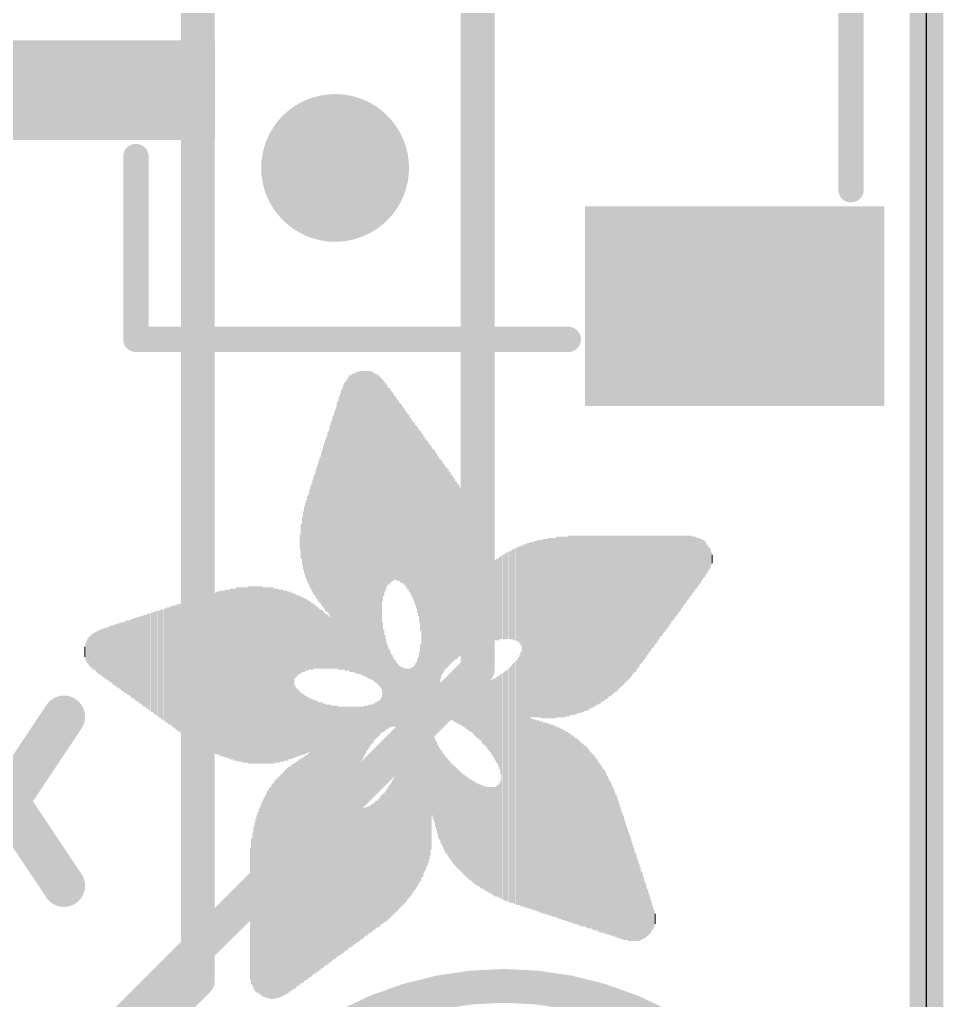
# Model space of a CAD drawing. Extents: x -0.1 to 34.1, y -8.2 to 23.
# Drawn here: x 19.95 to 25.5, y 4.45 to 10.35 of the extents above; entities that cross this region are included whole.
import ezdxf

# ---------------------------------------------------------------- set-up
doc = ezdxf.new("R2010")
doc.units = 0
for name, color, linetype in [('1', 12, 'CONTINUOUS'), ('16', 5, 'CONTINUOUS'), ('18', 110, 'CONTINUOUS'), ('20', 53, 'CONTINUOUS'), ('21', 40, 'CONTINUOUS'), ('47', 253, 'CONTINUOUS')]:
    doc.layers.add(name, color=color, linetype=linetype)

# ---------------------------------------------------------------- blocks, each defined once
blk = doc.blocks.new('RECT')
blk.add_solid([(-0.5, -0.5), (0.5, -0.5), (-0.5, 0.5), (0.5, 0.5)])
blk = doc.blocks.new('ROUNDV')
at = {"const_width": 0.5}
blk.add_lwpolyline([(0, -0.25, 1), (0, 0.25, 1), (0, -0.25)], format="xyb", dxfattribs=at)

msp = doc.modelspace()

# ---------------------------------------------------------------- linework, layer by layer
at = {"layer": '1', "const_width": 0.2032}
for points in [[(25.4, 0), (25.4, 22.86)], [(22.7013, 6.4453), (22.7013, 12.0333)], [(20.2438, 3.9878), (22.7013, 6.4453)]]:
    msp.add_lwpolyline(points, dxfattribs=at)
at = {"layer": '1', "const_width": 0.1016}
for points in [[(22.6505, 6.4453, 1), (22.7521, 6.4453)], [(22.7372, 6.4093, 1), (22.6653, 6.4812)]]:
    msp.add_lwpolyline(points, format="xyb", dxfattribs=at)
at = {"layer": '16', "const_width": 0.2032}
for points in [[(25.4, 0), (25.4, 22.86)], [(21.0185, 4.572), (21.0185, 11.9174)], [(20.2565, 3.81), (21.0185, 4.572)]]:
    msp.add_lwpolyline(points, dxfattribs=at)
at = {"layer": '16', "const_width": 0.1016}
for points in [[(21.0544, 4.5361, 1), (20.9826, 4.6079)], [(20.9677, 4.572, 1), (21.0693, 4.572)]]:
    msp.add_lwpolyline(points, format="xyb", dxfattribs=at)
at = {"layer": '20'}
msp.add_line((25.4, 2.54), (25.4, 20.32), dxfattribs=at)
at = {"layer": '21'}
for points, const_width in [([(24.946, 9.33), (24.946, 13.53)], 0.1524), ([(20.646, 8.43), (20.646, 9.53)], 0.1524), ([(23.246, 8.43), (20.646, 8.43)], 0.1524), ([(19.5356, 6.1594), (20.2135, 5.1425)], 0.254), ([(20.2135, 6.1594), (19.5356, 5.1425)], 0.254)]:
    msp.add_lwpolyline(points, dxfattribs=dict(at, const_width=const_width))
for points, const_width in [([(20.6841, 9.53, 1), (20.6079, 9.53)], 0.0762), ([(24.9079, 9.33, 1), (24.9841, 9.33)], 0.0762), ([(20.646, 8.4681, 1), (20.646, 8.3919)], 0.0762), ([(23.246, 8.3919, 1), (23.246, 8.4681)], 0.0762), ([(20.6079, 8.43, 1), (20.6841, 8.43)], 0.0762), ([(20.2664, 6.1241, 1), (20.1607, 6.1946)], 0.127), ([(20.1607, 5.1073, 1), (20.2664, 5.1777)], 0.127), ([(22.86, 0.54, 1), (22.86, 4.54, 1), (22.86, 0.54)], 0.2032)]:
    msp.add_lwpolyline(points, format="xyb", dxfattribs=dict(at, const_width=const_width))
at = {"layer": '47', "const_width": 0.13}
msp.add_lwpolyline([(25.4, 9.144), (25.4, -8.173)], dxfattribs=at)
at = {"layer": '47', "const_width": 0.065}
msp.add_lwpolyline([(25.4325, 9.144, 1), (25.3675, 9.144)], format="xyb", dxfattribs=at)

# ---------------------------------------------------------------- block references
at = {"layer": '1', "rotation": 180}
for p, xscale, yscale in [((20.346, 9.93), 1.55, 0.6), ((24.246, 8.63), 1.8, 1.2)]:
    msp.add_blockref('RECT', p, dxfattribs=dict(at, xscale=xscale, yscale=yscale))
at = {"layer": '18', "xscale": 0.889, "yscale": 0.889}
msp.add_blockref('ROUNDV', (21.844, 9.4615), dxfattribs=at)
msp.add_blockref('ROUNDV', (21.844, 9.4615), dxfattribs=at)
at = {"layer": '21', "rotation": 90}
for p, xscale, yscale in [((21.9266, 7.3216), 1.7717, 0.0063), ((21.9329, 7.3216), 1.7843, 0.0064), ((21.9393, 7.3216), 1.7843, 0.0063), ((21.9456, 7.3248), 1.7907, 0.0064), ((21.952, 7.3279), 1.797, 0.0063), ((21.9583, 7.3279), 1.797, 0.0064), ((21.9647, 7.3247), 1.8034, 0.0063), ((21.971, 7.3279), 1.8098, 0.0064), ((21.9774, 7.3248), 1.8161, 0.0063), ((21.9837, 7.3248), 1.8161, 0.0064), ((21.9901, 7.3279), 1.8224, 0.0063), ((21.9964, 7.3279), 1.8224, 0.0064), ((22.0028, 7.3247), 1.8288, 0.0063), ((22.0091, 7.3247), 1.8288, 0.0064), ((22.0155, 7.3216), 1.8351, 0.0063), ((22.0218, 7.3216), 1.8351, 0.0064), ((22.0282, 7.3184), 1.8415, 0.0063), ((22.0345, 7.3184), 1.8415, 0.0064), ((22.0409, 7.3152), 1.8478, 0.0063), ((22.0472, 7.3152), 1.8478, 0.0064), ((22.0536, 7.312), 1.8542, 0.0063), ((22.0599, 7.312), 1.8542, 0.0064), ((22.0663, 7.3057), 1.8542, 0.0063), ((22.0726, 7.3057), 1.8542, 0.0064), ((22.079, 7.2993), 1.8542, 0.0063), ((22.0853, 7.2961), 1.8605, 0.0064), ((22.0917, 7.2898), 1.8606, 0.0063), ((22.098, 7.2898), 1.8606, 0.0064), ((22.1044, 7.2803), 1.8669, 0.0063), ((22.1107, 7.2771), 1.8606, 0.0064), ((21.8948, 7.2994), 1.7145, 0.0064), ((21.9012, 7.3057), 1.7272, 0.0063), ((21.9075, 7.3056), 1.7399, 0.0064), ((21.9139, 7.312), 1.7526, 0.0063), ((21.9202, 7.3152), 1.759, 0.0064), ((22.1171, 7.2675), 1.8669, 0.0063), ((22.1234, 7.2613), 1.8669, 0.0064), ((22.1298, 7.5216), 1.3335, 0.0063), ((22.1361, 7.5343), 1.2954, 0.0064), ((22.1425, 7.5407), 1.2573, 0.0063), ((22.1488, 7.5438), 1.2382, 0.0064), ((22.1552, 7.5502), 1.2129, 0.0063), ((22.1615, 7.547), 1.1938, 0.0064), ((21.8694, 7.2644), 1.6446, 0.0064), ((21.8758, 7.274), 1.6637, 0.0063), ((21.8821, 7.2835), 1.6827, 0.0064), ((21.8885, 7.2898), 1.6954, 0.0063), ((22.1679, 7.547), 1.1811, 0.0063), ((22.1742, 7.547), 1.1684, 0.0064), ((22.1806, 7.5438), 1.1494, 0.0063), ((22.1869, 7.5438), 1.1366, 0.0064), ((22.1933, 7.5407), 1.1303, 0.0063), ((22.1996, 7.5375), 1.1113, 0.0064), ((22.206, 7.5343), 1.1049, 0.0063), ((21.8567, 7.2485), 1.6002, 0.0064), ((21.8631, 7.2517), 1.6192, 0.0063), ((22.2123, 7.5279), 1.0922, 0.0064), ((22.2187, 7.5216), 1.0922, 0.0063), ((22.225, 7.5184), 1.0858, 0.0064), ((22.2314, 7.5121), 1.0731, 0.0063), ((22.2377, 7.5057), 1.0732, 0.0064), ((22.2441, 7.4994), 1.0731, 0.0063), ((21.8313, 7.2073), 1.5177, 0.0064), ((21.8377, 7.2168), 1.5367, 0.0063), ((21.844, 7.2263), 1.5558, 0.0064), ((21.8504, 7.2358), 1.5748, 0.0063), ((22.2504, 7.493), 1.0604, 0.0064), ((22.2568, 7.4867), 1.0605, 0.0063), ((22.2631, 7.4771), 1.0541, 0.0064), ((22.2695, 7.4708), 1.0541, 0.0063), ((22.2758, 7.4613), 1.0605, 0.0064), ((22.2822, 7.4518), 1.0541, 0.0063), ((22.2885, 7.4422), 1.0604, 0.0064), ((21.8123, 7.3374), 1.143, 0.0063), ((21.8186, 7.1882), 1.4796, 0.0064), ((21.825, 7.1946), 1.4923, 0.0063), ((22.2949, 7.4327), 1.0541, 0.0063), ((22.3012, 7.4232), 1.0605, 0.0064), ((22.3076, 7.4104), 1.0605, 0.0063), ((22.3139, 7.4009), 1.0668, 0.0064), ((22.3203, 7.3883), 1.0795, 0.0063), ((22.3266, 7.3723), 1.0859, 0.0064), ((22.333, 7.3597), 1.0985, 0.0063), ((21.7995, 7.3279), 1.0858, 0.0063), ((21.8059, 7.3311), 1.1049, 0.0064), ((22.3393, 7.3438), 1.1176, 0.0064), ((22.3457, 7.3279), 1.124, 0.0063), ((22.352, 7.3056), 1.1557, 0.0064), ((22.3584, 7.2771), 1.2002, 0.0063), ((22.3647, 6.5278), 2.6734, 0.0064), ((22.3711, 6.5278), 2.6606, 0.0063), ((21.7805, 7.3089), 0.9969, 0.0064), ((21.7869, 7.3121), 1.0287, 0.0063), ((21.7932, 7.3184), 1.0541, 0.0064), ((22.3774, 6.531), 2.6289, 0.0064), ((22.3838, 6.5342), 2.6099, 0.0063), ((22.3901, 6.5342), 2.5845, 0.0064), ((22.3965, 6.5405), 2.559, 0.0063), ((22.4028, 6.5469), 2.5337, 0.0064), ((22.4092, 6.5501), 2.5019, 0.0063), ((22.4155, 6.5596), 2.4701, 0.0064), ((21.7614, 7.2898), 0.9208, 0.0063), ((21.7678, 7.293), 0.9398, 0.0064), ((21.7742, 7.3025), 0.9716, 0.0063), ((22.4219, 6.5755), 2.4257, 0.0063), ((22.4282, 6.6707), 2.2098, 0.0064), ((22.4346, 6.9405), 1.6573, 0.0063), ((22.4409, 6.9438), 1.6383, 0.0064), ((22.4473, 6.9405), 1.6193, 0.0063), ((22.4536, 6.9405), 1.6065, 0.0064), ((22.46, 6.9342), 1.5938, 0.0063), ((21.7424, 7.2708), 0.8319, 0.0064), ((21.7488, 7.2771), 0.8572, 0.0063), ((21.7551, 7.2835), 0.8827, 0.0064), ((22.4663, 6.9342), 1.5812, 0.0064), ((22.4727, 6.9279), 1.5685, 0.0063), ((22.479, 7.0485), 1.3144, 0.0064), ((22.4854, 7.0549), 1.2891, 0.0063), ((22.4917, 7.0549), 1.2637, 0.0064), ((22.4981, 7.0549), 1.2509, 0.0063), ((22.5044, 7.0581), 1.2319, 0.0064), ((21.7233, 7.2549), 0.7366, 0.0063), ((21.7297, 7.2613), 0.7747, 0.0064), ((21.7361, 7.2675), 0.8001, 0.0063), ((22.5108, 7.0549), 1.2129, 0.0063), ((22.5171, 7.0549), 1.2001, 0.0064), ((22.5235, 7.0549), 1.1875, 0.0063), ((22.5298, 7.0517), 1.1684, 0.0064), ((22.5362, 7.0517), 1.1557, 0.0063), ((22.5425, 7.0485), 1.1366, 0.0064), ((21.7043, 7.2422), 0.6477, 0.0064), ((21.7107, 7.2454), 0.6795, 0.0063), ((21.717, 7.2517), 0.7176, 0.0064), ((22.5489, 7.0485), 1.124, 0.0063), ((22.5552, 7.0454), 1.1049, 0.0064), ((22.5616, 7.0453), 1.0922, 0.0063), ((22.5679, 7.0422), 1.0731, 0.0064), ((22.5743, 7.039), 1.0668, 0.0063), ((22.5806, 7.0358), 1.0478, 0.0064), ((22.587, 7.0358), 1.035, 0.0063), ((21.6852, 7.2294), 0.5461, 0.0063), ((21.6916, 7.2327), 0.5905, 0.0064), ((21.698, 7.239), 0.616, 0.0063), ((22.5933, 7.0326), 1.016, 0.0064), ((22.5997, 7.0263), 1.0033, 0.0063), ((22.606, 7.0231), 0.9842, 0.0064), ((22.6124, 7.0199), 0.9652, 0.0063), ((22.6187, 7.0168), 0.9589, 0.0064), ((21.6662, 7.2232), 0.4445, 0.0064), ((21.6726, 7.2263), 0.4762, 0.0063), ((21.6789, 7.2294), 0.5207, 0.0064), ((22.6251, 7.0104), 0.9334, 0.0063), ((22.6314, 7.0041), 0.9207, 0.0064), ((22.6378, 7.1819), 0.5397, 0.0063), ((22.6441, 7.1819), 0.5143, 0.0064), ((21.6535, 7.22), 0.3493, 0.0064), ((21.6599, 7.2231), 0.4064, 0.0063), ((22.6505, 7.1787), 0.4826, 0.0063), ((22.6568, 7.1819), 0.4509, 0.0064), ((22.6632, 7.1819), 0.4127, 0.0063), ((21.6408, 7.2136), 0.2096, 0.0064), ((21.6471, 7.2168), 0.2921, 0.0063), ((22.6695, 7.1819), 0.3747, 0.0064), ((22.6759, 7.1819), 0.3365, 0.0063), ((22.6822, 7.1787), 0.2921, 0.0064), ((22.6885, 7.1755), 0.235, 0.0063), ((21.6345, 7.2105), 0.0889, 0.0063), ((22.6949, 7.1755), 0.1588, 0.0064), ((22.9997, 6.1056), 2.1971, 0.0064), ((23.0061, 6.1056), 2.1971, 0.0063), ((23.0124, 6.1056), 2.1971, 0.0064), ((23.0188, 6.6833), 1.0541, 0.0063), ((23.0251, 6.6833), 1.0541, 0.0064), ((23.0314, 6.6833), 1.0541, 0.0063), ((23.0378, 6.6833), 1.0541, 0.0064), ((23.0442, 6.6866), 1.0605, 0.0063), ((23.0505, 6.6866), 1.0605, 0.0064), ((23.0569, 6.6866), 1.0605, 0.0063), ((23.0632, 6.6897), 1.0668, 0.0064), ((23.0695, 6.6897), 1.0668, 0.0063), ((23.0759, 6.6897), 1.0668, 0.0064), ((23.0823, 6.6866), 1.0731, 0.0063), ((23.0886, 6.6866), 1.0731, 0.0064), ((23.095, 6.6898), 1.0795, 0.0063), ((23.1013, 6.6898), 1.0795, 0.0064), ((23.1076, 6.6898), 1.0795, 0.0063), ((23.114, 6.6898), 1.0795, 0.0064), ((23.1204, 6.6898), 1.0795, 0.0063), ((23.1267, 6.6929), 1.0858, 0.0064), ((23.1331, 6.6929), 1.0858, 0.0063), ((23.1394, 6.6929), 1.0858, 0.0064), ((23.1457, 6.6929), 1.0858, 0.0063), ((23.1521, 6.6929), 1.0858, 0.0064), ((23.1585, 6.6929), 1.0858, 0.0063), ((23.1648, 6.6929), 1.0858, 0.0064), ((23.1712, 6.6929), 1.0858, 0.0063), ((23.1775, 6.6993), 1.0859, 0.0064), ((23.1838, 6.6993), 1.0859, 0.0063), ((23.1902, 6.6993), 1.0859, 0.0064), ((23.1966, 6.6993), 1.0859, 0.0063), ((23.2029, 6.6993), 1.0859, 0.0064), ((23.2093, 6.6993), 1.0859, 0.0063), ((23.2156, 6.6993), 1.0859, 0.0064), ((23.2219, 6.6993), 1.0859, 0.0063), ((23.2283, 6.6993), 1.0859, 0.0064), ((23.2347, 6.7025), 1.0795, 0.0063), ((23.241, 6.7025), 1.0795, 0.0064), ((23.2474, 6.7056), 1.0858, 0.0063), ((23.2537, 6.7056), 1.0858, 0.0064), ((23.26, 6.7088), 1.0795, 0.0063), ((23.2664, 6.7088), 1.0795, 0.0064), ((23.2728, 6.7088), 1.0795, 0.0063), ((23.2791, 6.7088), 1.0795, 0.0064), ((23.2855, 6.7088), 1.0795, 0.0063), ((23.2918, 6.712), 1.0731, 0.0064), ((23.2981, 6.712), 1.0731, 0.0063), ((23.3045, 6.7151), 1.0668, 0.0064), ((23.3109, 6.7151), 1.0668, 0.0063), ((23.3172, 6.7151), 1.0668, 0.0064), ((23.3236, 6.7151), 1.0668, 0.0063), ((23.3299, 6.7183), 1.0604, 0.0064), ((23.3362, 6.7183), 1.0604, 0.0063), ((23.3426, 6.7214), 1.0541, 0.0064), ((23.349, 6.7214), 1.0541, 0.0063), ((23.3553, 6.7214), 1.0541, 0.0064), ((23.3617, 6.7247), 1.0477, 0.0063), ((23.368, 6.7247), 1.0477, 0.0064), ((23.3743, 6.7278), 1.0414, 0.0063), ((23.3807, 6.7278), 1.0414, 0.0064), ((23.3871, 6.731), 1.035, 0.0063), ((23.3934, 6.731), 1.035, 0.0064), ((23.3998, 6.7342), 1.0287, 0.0063), ((23.4061, 6.7342), 1.0287, 0.0064), ((23.4124, 6.7374), 1.0223, 0.0063), ((23.4188, 6.7405), 1.016, 0.0064), ((23.4252, 6.7405), 1.016, 0.0063), ((23.4315, 6.7437), 1.0096, 0.0064), ((23.4379, 6.7437), 1.0096, 0.0063), ((23.4442, 6.7469), 1.0033, 0.0064), ((23.4505, 6.75), 0.9969, 0.0063), ((23.4569, 6.75), 0.9969, 0.0064), ((23.4633, 6.7532), 0.9906, 0.0063), ((23.4696, 6.7564), 0.9842, 0.0064), ((23.476, 6.7564), 0.9842, 0.0063), ((23.4823, 6.7595), 0.9779, 0.0064), ((23.4886, 6.7628), 0.9715, 0.0063), ((23.495, 6.7659), 0.9652, 0.0064), ((23.5014, 6.7659), 0.9652, 0.0063), ((23.5077, 6.7691), 0.9588, 0.0064), ((23.5141, 6.7723), 0.9525, 0.0063), ((23.5204, 6.7755), 0.9461, 0.0064), ((23.5267, 6.7786), 0.9398, 0.0063), ((23.5331, 6.7786), 0.9398, 0.0064), ((23.5395, 6.7818), 0.9334, 0.0063), ((23.5458, 6.785), 0.9271, 0.0064), ((23.5522, 6.7881), 0.9207, 0.0063), ((23.5585, 6.7913), 0.9144, 0.0064), ((23.5648, 6.7945), 0.908, 0.0063), ((23.5712, 6.7976), 0.9017, 0.0064), ((23.5776, 6.8009), 0.8953, 0.0063), ((23.5839, 6.804), 0.889, 0.0064), ((23.5903, 6.8072), 0.8826, 0.0063), ((23.5966, 6.8104), 0.8763, 0.0064), ((23.6029, 6.8136), 0.8699, 0.0063), ((23.6093, 6.8167), 0.8636, 0.0064), ((23.6157, 6.8199), 0.8572, 0.0063), ((23.622, 6.8231), 0.8509, 0.0064), ((23.6284, 6.8262), 0.8445, 0.0063), ((23.6347, 6.8326), 0.8318, 0.0064), ((23.641, 6.8357), 0.8255, 0.0063), ((23.6474, 6.839), 0.8191, 0.0064), ((23.6538, 6.8421), 0.8128, 0.0063), ((23.6601, 6.8485), 0.8001, 0.0064), ((23.6665, 6.8517), 0.7937, 0.0063), ((23.6728, 6.8548), 0.7874, 0.0064), ((23.6791, 6.8612), 0.7747, 0.0063), ((23.6855, 6.8643), 0.7683, 0.0064), ((23.6919, 6.8675), 0.762, 0.0063), ((23.6982, 6.8739), 0.7493, 0.0064), ((23.7046, 6.8771), 0.7429, 0.0063), ((23.7109, 6.8802), 0.7366, 0.0064), ((23.7172, 6.8866), 0.7239, 0.0063), ((23.7236, 6.8898), 0.7175, 0.0064), ((23.73, 6.8961), 0.7048, 0.0063), ((23.7363, 6.8993), 0.6985, 0.0064), ((23.7427, 6.9024), 0.6921, 0.0063), ((23.749, 6.9088), 0.6794, 0.0064), ((23.7553, 6.912), 0.6731, 0.0063), ((23.7617, 6.9152), 0.6667, 0.0064), ((23.7681, 6.9215), 0.654, 0.0063), ((23.7744, 6.9247), 0.6477, 0.0064), ((23.7808, 6.9279), 0.6413, 0.0063), ((23.7871, 6.9342), 0.6286, 0.0064), ((23.7934, 6.9374), 0.6223, 0.0063), ((23.7998, 6.9437), 0.6096, 0.0064), ((23.8062, 6.9469), 0.6032, 0.0063), ((23.8125, 6.9501), 0.5969, 0.0064), ((23.8189, 6.9564), 0.5842, 0.0063), ((23.8252, 6.9596), 0.5778, 0.0064), ((23.8316, 6.9628), 0.5715, 0.0063), ((23.8379, 6.9691), 0.5588, 0.0064), ((23.8443, 6.9723), 0.5524, 0.0063), ((23.8506, 6.9755), 0.5461, 0.0064), ((23.857, 6.9818), 0.5334, 0.0063), ((23.8633, 6.985), 0.527, 0.0064), ((23.8697, 6.9914), 0.5143, 0.0063), ((23.876, 6.9945), 0.508, 0.0064), ((23.8824, 6.9977), 0.5016, 0.0063), ((23.8887, 7.0041), 0.4889, 0.0064), ((23.8951, 7.0072), 0.4826, 0.0063), ((23.9014, 7.0104), 0.4762, 0.0064), ((23.9078, 7.0168), 0.4635, 0.0063), ((23.9141, 7.0199), 0.4572, 0.0064), ((23.9205, 7.0231), 0.4508, 0.0063), ((23.9268, 7.0295), 0.4381, 0.0064), ((23.9332, 7.0326), 0.4318, 0.0063), ((23.9395, 7.039), 0.4191, 0.0064), ((23.9459, 7.0422), 0.4127, 0.0063), ((23.9522, 7.0453), 0.4064, 0.0064), ((23.9586, 7.0517), 0.3937, 0.0063), ((23.9649, 7.0549), 0.3873, 0.0064), ((23.9713, 7.058), 0.381, 0.0063), ((23.9776, 7.0644), 0.3683, 0.0064), ((23.984, 7.0676), 0.3619, 0.0063), ((23.9903, 7.0739), 0.3492, 0.0064), ((23.9967, 7.0739), 0.3366, 0.0063), ((24.003, 7.0771), 0.3302, 0.0064), ((24.0094, 7.0835), 0.3175, 0.0063), ((24.0157, 7.0866), 0.3112, 0.0064), ((24.0221, 7.0866), 0.2984, 0.0063), ((24.0284, 7.093), 0.2857, 0.0064), ((24.0348, 7.0961), 0.2794, 0.0063), ((24.0411, 7.0962), 0.2667, 0.0064), ((24.0475, 7.1025), 0.254, 0.0063), ((24.0538, 7.1025), 0.2413, 0.0064), ((24.0602, 7.1088), 0.2286, 0.0063), ((24.0665, 7.1089), 0.2159, 0.0064), ((24.0729, 7.112), 0.1968, 0.0063), ((22.8664, 6.8834), 0.5144, 0.0063), ((22.8727, 6.8866), 0.5207, 0.0064), ((22.879, 6.8866), 0.5207, 0.0063), ((22.8854, 6.8898), 0.5271, 0.0064), ((22.8918, 6.8898), 0.5271, 0.0063), ((22.8981, 6.8929), 0.5334, 0.0064), ((22.9045, 6.8929), 0.5334, 0.0063), ((22.9108, 6.8961), 0.5398, 0.0064), ((22.9171, 6.8929), 0.5461, 0.0063), ((22.9235, 6.8961), 0.5524, 0.0064), ((22.9299, 6.8961), 0.5524, 0.0063), ((22.9362, 6.8961), 0.5652, 0.0064), ((22.9426, 6.8961), 0.5652, 0.0063), ((22.9489, 6.8961), 0.5778, 0.0064), ((22.9552, 6.8929), 0.5842, 0.0063), ((22.9616, 6.8866), 0.5969, 0.0064), ((22.968, 6.1056), 2.1717, 0.0063), ((22.9743, 6.1056), 2.1717, 0.0064), ((22.9807, 6.1055), 2.1844, 0.0063), ((22.987, 6.1055), 2.1844, 0.0064), ((22.9933, 6.1055), 2.1844, 0.0063), ((24.0792, 7.1088), 0.1778, 0.0064), ((24.0856, 7.112), 0.1588, 0.0063), ((24.0919, 7.1089), 0.1397, 0.0064), ((24.0983, 7.112), 0.1206, 0.0063), ((24.1046, 7.112), 0.0826, 0.0064), ((22.7838, 6.8485), 0.4699, 0.0064), ((22.7902, 6.8485), 0.4699, 0.0063), ((22.7965, 6.8517), 0.4763, 0.0064), ((22.8028, 6.858), 0.4762, 0.0063), ((22.8092, 6.8612), 0.4826, 0.0064), ((22.8156, 6.8643), 0.4889, 0.0063), ((22.8219, 6.8643), 0.4889, 0.0064), ((22.8283, 6.8676), 0.4953, 0.0063), ((22.8346, 6.8739), 0.4953, 0.0064), ((22.8409, 6.8771), 0.5017, 0.0063), ((22.8473, 6.8771), 0.5017, 0.0064), ((22.8537, 6.8802), 0.508, 0.0063), ((22.86, 6.8802), 0.508, 0.0064), ((24.111, 7.1088), 0.0508, 0.0063), ((22.733, 6.8104), 0.4318, 0.0064), ((22.7394, 6.8199), 0.4382, 0.0063), ((22.7457, 6.8231), 0.4445, 0.0064), ((22.7521, 6.8262), 0.4509, 0.0063), ((22.7584, 6.8326), 0.4508, 0.0064), ((22.7647, 6.8358), 0.4572, 0.0063), ((22.7711, 6.839), 0.4635, 0.0064), ((22.7775, 6.8453), 0.4636, 0.0063), ((22.6885, 6.7723), 0.3937, 0.0063), ((22.6949, 6.7787), 0.3937, 0.0064), ((22.7013, 6.785), 0.4064, 0.0063), ((22.7076, 6.7913), 0.4064, 0.0064), ((22.714, 6.7976), 0.4191, 0.0063), ((22.7203, 6.8041), 0.4191, 0.0064), ((22.7266, 6.8072), 0.4254, 0.0063), ((21.1074, 6.4262), 0.9588, 0.0064), ((21.1137, 6.423), 0.9652, 0.0063), ((21.1201, 6.423), 0.9652, 0.0064), ((21.1265, 6.4199), 0.9715, 0.0063), ((21.1328, 6.423), 0.9779, 0.0064), ((21.1392, 6.423), 0.9779, 0.0063), ((21.1455, 6.4199), 0.9843, 0.0064), ((21.1518, 6.423), 0.9906, 0.0063), ((21.1582, 6.4199), 0.9969, 0.0064), ((21.1646, 6.4199), 0.9969, 0.0063), ((21.1709, 6.4199), 0.9969, 0.0064), ((21.1773, 6.4167), 1.0033, 0.0063), ((21.1836, 6.4199), 1.0097, 0.0064), ((21.1899, 6.4199), 1.0097, 0.0063), ((21.1963, 6.4167), 1.016, 0.0064), ((21.2027, 6.4167), 1.016, 0.0063), ((21.209, 6.4167), 1.016, 0.0064), ((21.2154, 6.4167), 1.0287, 0.0063), ((21.2217, 6.4167), 1.0287, 0.0064), ((21.228, 6.4167), 1.0287, 0.0063), ((21.2344, 6.4135), 1.035, 0.0064), ((21.2408, 6.4135), 1.035, 0.0063), ((21.2471, 6.4135), 1.035, 0.0064), ((21.2535, 6.4167), 1.0414, 0.0063), ((21.2598, 6.4135), 1.0478, 0.0064), ((21.2661, 6.4135), 1.0478, 0.0063), ((21.2725, 6.4135), 1.0478, 0.0064), ((21.2789, 6.4135), 1.0478, 0.0063), ((21.2852, 6.4135), 1.0478, 0.0064), ((21.2916, 6.4104), 1.0541, 0.0063), ((21.2979, 6.4104), 1.0541, 0.0064), ((21.3042, 6.4104), 1.0541, 0.0063), ((21.3106, 6.4104), 1.0541, 0.0064), ((21.317, 6.4104), 1.0541, 0.0063), ((21.3233, 6.4103), 1.0668, 0.0064), ((21.3297, 6.4103), 1.0668, 0.0063), ((21.336, 6.4103), 1.0668, 0.0064), ((21.3423, 6.4103), 1.0668, 0.0063), ((21.3487, 6.4103), 1.0668, 0.0064), ((21.3551, 6.4103), 1.0668, 0.0063), ((21.3614, 6.4103), 1.0668, 0.0064), ((21.3678, 6.4103), 1.0668, 0.0063), ((21.3741, 6.4103), 1.0668, 0.0064), ((21.3804, 6.4103), 1.0668, 0.0063), ((21.3868, 6.4103), 1.0668, 0.0064), ((21.3932, 6.4103), 1.0668, 0.0063), ((21.3995, 6.4103), 1.0668, 0.0064), ((21.4059, 6.4103), 1.0668, 0.0063), ((21.4122, 6.4072), 1.0605, 0.0064), ((21.4185, 6.4072), 1.0605, 0.0063), ((21.4249, 6.4072), 1.0605, 0.0064), ((21.4313, 6.4072), 1.0605, 0.0063), ((21.4376, 6.4072), 1.0605, 0.0064), ((21.444, 6.4072), 1.0605, 0.0063), ((21.4503, 6.4072), 1.0605, 0.0064), ((21.4566, 6.4072), 1.0605, 0.0063), ((21.463, 6.4072), 1.0605, 0.0064), ((21.4694, 6.4072), 1.0605, 0.0063), ((21.4757, 6.404), 1.0541, 0.0064), ((21.4821, 6.4072), 1.0477, 0.0063), ((21.4884, 6.4072), 1.0477, 0.0064), ((21.4947, 6.4072), 1.0477, 0.0063), ((21.5011, 6.4072), 1.0477, 0.0064), ((21.5075, 6.404), 1.0414, 0.0063), ((21.5138, 6.4072), 1.0351, 0.0064), ((21.5202, 6.4072), 1.0351, 0.0063), ((21.5265, 6.4072), 1.0351, 0.0064), ((21.5328, 6.404), 1.0287, 0.0063), ((21.5392, 6.4072), 1.0223, 0.0064), ((21.5456, 6.4072), 1.0223, 0.0063), ((21.5519, 6.4072), 1.0223, 0.0064), ((21.5583, 6.404), 1.016, 0.0063), ((21.5646, 6.4072), 1.0097, 0.0064), ((21.5709, 6.4072), 1.0097, 0.0063), ((21.5773, 6.404), 1.0033, 0.0064), ((21.5837, 6.4072), 0.9969, 0.0063), ((21.59, 6.4072), 0.9969, 0.0064), ((22.6505, 6.7342), 0.3556, 0.0063), ((22.6568, 6.7437), 0.362, 0.0064), ((22.6632, 6.7469), 0.3683, 0.0063), ((22.6695, 6.7564), 0.3746, 0.0064), ((22.6759, 6.7596), 0.381, 0.0063), ((22.6822, 6.7691), 0.3874, 0.0064), ((20.9296, 6.4516), 0.7938, 0.0064), ((20.936, 6.4485), 0.8001, 0.0063), ((20.9423, 6.4453), 0.8065, 0.0064), ((20.9487, 6.4453), 0.8065, 0.0063), ((20.955, 6.4453), 0.8191, 0.0064), ((20.9613, 6.4421), 0.8255, 0.0063), ((20.9677, 6.4389), 0.8318, 0.0064), ((20.9741, 6.4421), 0.8382, 0.0063), ((20.9804, 6.4389), 0.8446, 0.0064), ((20.9868, 6.4358), 0.8509, 0.0063), ((20.9931, 6.4389), 0.8572, 0.0064), ((20.9994, 6.4357), 0.8636, 0.0063), ((21.0058, 6.4357), 0.8636, 0.0064), ((21.0122, 6.4358), 0.8763, 0.0063), ((21.0185, 6.4325), 0.8827, 0.0064), ((21.0249, 6.4325), 0.8827, 0.0063), ((21.0312, 6.4325), 0.8953, 0.0064), ((21.0375, 6.4294), 0.9017, 0.0063), ((21.0439, 6.4294), 0.9017, 0.0064), ((21.0503, 6.4294), 0.9144, 0.0063), ((21.0566, 6.4294), 0.9144, 0.0064), ((21.063, 6.4262), 0.9208, 0.0063), ((21.0693, 6.4294), 0.9271, 0.0064), ((21.0756, 6.4262), 0.9334, 0.0063), ((21.082, 6.4262), 0.9334, 0.0064), ((21.0884, 6.423), 0.9398, 0.0063), ((21.0947, 6.4262), 0.9462, 0.0064), ((21.1011, 6.423), 0.9525, 0.0063), ((21.5964, 6.404), 0.9906, 0.0063), ((21.6027, 6.6453), 0.508, 0.0064), ((21.609, 6.6452), 0.4953, 0.0063), ((21.6154, 6.6485), 0.4889, 0.0064), ((21.6218, 6.6516), 0.4826, 0.0063), ((21.6281, 6.6517), 0.4699, 0.0064), ((21.6345, 6.6517), 0.4699, 0.0063), ((21.6408, 6.6516), 0.4572, 0.0064), ((21.6471, 6.6548), 0.4508, 0.0063), ((21.6535, 6.6517), 0.4445, 0.0064), ((21.6599, 6.6517), 0.4445, 0.0063), ((21.6662, 6.6516), 0.4318, 0.0064), ((21.6726, 6.6516), 0.4318, 0.0063), ((21.6789, 6.6485), 0.4255, 0.0064), ((21.6852, 6.6485), 0.4127, 0.0063), ((21.6916, 6.6485), 0.4127, 0.0064), ((21.698, 6.6453), 0.4064, 0.0063), ((22.6378, 6.7214), 0.3429, 0.0063), ((22.6441, 6.7279), 0.3429, 0.0064), ((20.7518, 6.4865), 0.6096, 0.0064), ((20.7582, 6.4834), 0.6159, 0.0063), ((20.7645, 6.4802), 0.6223, 0.0064), ((20.7708, 6.4834), 0.6287, 0.0063), ((20.7772, 6.4802), 0.635, 0.0064), ((20.7836, 6.477), 0.6414, 0.0063), ((20.7899, 6.477), 0.6414, 0.0064), ((20.7963, 6.477), 0.654, 0.0063), ((20.8026, 6.4738), 0.6604, 0.0064), ((20.8089, 6.4707), 0.6667, 0.0063), ((20.8153, 6.4739), 0.6731, 0.0064), ((20.8217, 6.4707), 0.6795, 0.0063), ((20.828, 6.4675), 0.6858, 0.0064), ((20.8344, 6.4707), 0.6921, 0.0063), ((20.8407, 6.4675), 0.6985, 0.0064), ((20.847, 6.4643), 0.7048, 0.0063), ((20.8534, 6.4675), 0.7112, 0.0064), ((20.8598, 6.4643), 0.7176, 0.0063), ((20.8661, 6.4611), 0.7239, 0.0064), ((20.8725, 6.4611), 0.7366, 0.0063), ((20.8788, 6.4611), 0.7366, 0.0064), ((20.8851, 6.458), 0.7429, 0.0063), ((20.8915, 6.458), 0.7557, 0.0064), ((20.8979, 6.4548), 0.762, 0.0063), ((20.9042, 6.4548), 0.762, 0.0064), ((20.9106, 6.4516), 0.7684, 0.0063), ((20.9169, 6.4516), 0.781, 0.0064), ((20.9232, 6.4516), 0.781, 0.0063), ((21.7043, 6.6421), 0.4, 0.0064), ((21.7107, 6.6421), 0.4, 0.0063), ((21.717, 6.6421), 0.3874, 0.0064), ((21.7233, 6.6389), 0.381, 0.0063), ((21.7297, 6.6358), 0.3747, 0.0064), ((21.7361, 6.6358), 0.3747, 0.0063), ((21.7424, 6.6326), 0.3683, 0.0064), ((21.7488, 6.6294), 0.362, 0.0063), ((21.7551, 6.6262), 0.3556, 0.0064), ((21.7614, 6.6262), 0.3556, 0.0063), ((21.7678, 6.6231), 0.3493, 0.0064), ((21.7742, 6.6199), 0.3429, 0.0063), ((20.555, 6.5246), 0.4064, 0.0063), ((20.5613, 6.5215), 0.4127, 0.0064), ((20.5677, 6.5215), 0.4127, 0.0063), ((20.574, 6.5183), 0.4191, 0.0064), ((20.5803, 6.5183), 0.4318, 0.0063), ((20.5867, 6.5183), 0.4318, 0.0064), ((20.5931, 6.5183), 0.4445, 0.0063), ((20.5994, 6.5151), 0.4508, 0.0064), ((20.6058, 6.5151), 0.4508, 0.0063), ((20.6121, 6.5119), 0.4572, 0.0064), ((20.6184, 6.512), 0.4699, 0.0063), ((20.6248, 6.5088), 0.4763, 0.0064), ((20.6312, 6.5088), 0.4763, 0.0063), ((20.6375, 6.5088), 0.4889, 0.0064), ((20.6439, 6.5056), 0.4953, 0.0063), ((20.6502, 6.5024), 0.5016, 0.0064), ((20.6565, 6.5056), 0.508, 0.0063), ((20.6629, 6.5024), 0.5144, 0.0064), ((20.6693, 6.4992), 0.5207, 0.0063), ((20.6756, 6.5024), 0.527, 0.0064), ((20.682, 6.4992), 0.5334, 0.0063), ((20.6883, 6.4961), 0.5397, 0.0064), ((20.6946, 6.4961), 0.5525, 0.0063), ((20.701, 6.4961), 0.5525, 0.0064), ((20.7074, 6.4929), 0.5588, 0.0063), ((20.7137, 6.4929), 0.5715, 0.0064), ((20.7201, 6.4929), 0.5715, 0.0063), ((20.7264, 6.4897), 0.5778, 0.0064), ((20.7327, 6.4897), 0.5906, 0.0063), ((20.7391, 6.4866), 0.5969, 0.0064), ((20.7455, 6.4866), 0.5969, 0.0063), ((21.7805, 6.6167), 0.3366, 0.0064), ((21.7869, 6.6135), 0.3302, 0.0063), ((21.7932, 6.6135), 0.3302, 0.0064), ((21.7995, 6.6104), 0.3239, 0.0063), ((21.8059, 6.6072), 0.3175, 0.0064), ((21.8123, 6.604), 0.3112, 0.0063), ((22.1298, 6.5151), 0.4254, 0.0063), ((20.4026, 6.5532), 0.235, 0.0063), ((20.4089, 6.5501), 0.2413, 0.0064), ((20.4153, 6.55), 0.254, 0.0063), ((20.4216, 6.5469), 0.2603, 0.0064), ((20.428, 6.5501), 0.2667, 0.0063), ((20.4343, 6.5469), 0.2731, 0.0064), ((20.4407, 6.5469), 0.2857, 0.0063), ((20.447, 6.5437), 0.2921, 0.0064), ((20.4534, 6.5437), 0.2921, 0.0063), ((20.4597, 6.5437), 0.3048, 0.0064), ((20.4661, 6.5405), 0.3112, 0.0063), ((20.4724, 6.5405), 0.3112, 0.0064), ((20.4788, 6.5405), 0.3238, 0.0063), ((20.4851, 6.5373), 0.3302, 0.0064), ((20.4915, 6.5342), 0.3365, 0.0063), ((20.4978, 6.5373), 0.3429, 0.0064), ((20.5041, 6.5342), 0.3493, 0.0063), ((20.5105, 6.531), 0.3556, 0.0064), ((20.5169, 6.531), 0.3683, 0.0063), ((20.5232, 6.531), 0.3683, 0.0064), ((20.5296, 6.5278), 0.3746, 0.0063), ((20.5359, 6.5278), 0.3874, 0.0064), ((20.5422, 6.5278), 0.3874, 0.0063), ((20.5486, 6.5247), 0.3937, 0.0064), ((22.1361, 6.3754), 0.616, 0.0064), ((20.3518, 6.5532), 0.1334, 0.0063), ((20.3581, 6.5564), 0.1524, 0.0064), ((20.3645, 6.5532), 0.1714, 0.0063), ((20.3708, 6.5532), 0.1842, 0.0064), ((20.3772, 6.5532), 0.1968, 0.0063), ((20.3835, 6.5532), 0.2096, 0.0064), ((20.3899, 6.5532), 0.2222, 0.0063), ((20.3962, 6.5532), 0.2222, 0.0064), ((22.1425, 6.3627), 0.5778, 0.0063), ((22.1488, 6.3532), 0.5461, 0.0064), ((20.3391, 6.5501), 0.0635, 0.0063), ((20.3454, 6.55), 0.1016, 0.0064), ((22.1552, 6.3437), 0.5143, 0.0063), ((22.1615, 6.3373), 0.5016, 0.0064), ((22.1679, 6.331), 0.4763, 0.0063), ((22.1742, 6.3246), 0.4636, 0.0064), ((22.352, 5.8579), 1.3843, 0.0064), ((22.3584, 5.8833), 1.4224, 0.0063), ((22.9616, 5.7849), 1.5303, 0.0064), ((22.1806, 6.3182), 0.4381, 0.0063), ((22.1869, 6.3151), 0.4318, 0.0064), ((22.1933, 6.3088), 0.4191, 0.0063), ((22.1996, 6.3024), 0.4064, 0.0064), ((22.206, 6.2992), 0.4, 0.0063), ((22.3393, 5.823), 1.3653, 0.0064), ((22.3457, 5.8357), 1.3653, 0.0063), ((22.9299, 5.7627), 1.4605, 0.0063), ((22.9362, 5.7626), 1.4732, 0.0064), ((22.9426, 5.769), 1.4859, 0.0063), ((22.9489, 5.7721), 1.4923, 0.0064), ((22.9552, 5.7785), 1.505, 0.0063), ((22.2123, 6.2929), 0.3873, 0.0064), ((22.2187, 6.2897), 0.381, 0.0063), ((22.225, 6.2865), 0.3746, 0.0064), ((22.2314, 6.2801), 0.3747, 0.0063), ((22.2377, 6.277), 0.3683, 0.0064), ((22.2441, 6.2738), 0.3746, 0.0063), ((22.2504, 6.2675), 0.3747, 0.0064), ((22.2568, 6.258), 0.3937, 0.0063), ((22.2631, 6.2452), 0.4064, 0.0064), ((22.2695, 5.7468), 1.4033, 0.0063), ((22.2758, 5.7499), 1.397, 0.0064), ((22.2822, 5.7563), 1.3843, 0.0063), ((22.2885, 5.7595), 1.3779, 0.0064), ((22.2949, 5.7626), 1.3716, 0.0063), ((22.3012, 5.769), 1.3716, 0.0064), ((22.3076, 5.7754), 1.3589, 0.0063), ((22.3139, 5.7816), 1.3589, 0.0064), ((22.3203, 5.7912), 1.3526, 0.0063), ((22.3266, 5.8007), 1.3589, 0.0064), ((22.333, 5.8102), 1.3525, 0.0063), ((22.8664, 5.7435), 1.3843, 0.0063), ((22.8727, 5.7435), 1.3843, 0.0064), ((22.879, 5.7468), 1.3907, 0.0063), ((22.8854, 5.7468), 1.4033, 0.0064), ((22.8918, 5.75), 1.4097, 0.0063), ((22.8981, 5.7499), 1.4224, 0.0064), ((22.9045, 5.7531), 1.4288, 0.0063), ((22.9108, 5.7563), 1.4351, 0.0064), ((22.9171, 5.7595), 1.4415, 0.0063), ((22.9235, 5.7595), 1.4541, 0.0064), ((22.7775, 6.1627), 0.4318, 0.0063), ((22.7838, 6.1564), 0.4445, 0.0064), ((22.7902, 6.1563), 0.4572, 0.0063), ((22.7965, 6.15), 0.4699, 0.0064), ((22.8028, 6.15), 0.4826, 0.0063), ((22.8092, 6.1437), 0.4953, 0.0064), ((22.8156, 6.1405), 0.5143, 0.0063), ((22.8219, 6.1373), 0.5334, 0.0064), ((22.8283, 6.131), 0.5461, 0.0063), ((22.8346, 6.1246), 0.5715, 0.0064), ((22.8409, 6.1151), 0.6033, 0.0063), ((22.8473, 5.7404), 1.3526, 0.0064), ((22.8537, 5.7404), 1.3652, 0.0063), ((22.86, 5.7436), 1.3716, 0.0064), ((21.6027, 6.1309), 0.4318, 0.0064), ((21.609, 6.1246), 0.4191, 0.0063), ((21.6154, 6.1246), 0.4064, 0.0064), ((21.6218, 6.1214), 0.4, 0.0063), ((21.6281, 6.1183), 0.3937, 0.0064), ((22.479, 6.2484), 0.2096, 0.0064), ((22.4854, 6.242), 0.1969, 0.0063), ((22.4917, 6.242), 0.1841, 0.0064), ((22.4981, 6.2357), 0.1842, 0.0063), ((22.5044, 6.2357), 0.1842, 0.0064), ((22.5108, 6.2325), 0.1778, 0.0063), ((22.5171, 6.2325), 0.1778, 0.0064), ((22.5235, 6.2294), 0.1715, 0.0063), ((22.5298, 6.2262), 0.1778, 0.0064), ((22.5362, 6.2262), 0.1778, 0.0063), ((22.5425, 6.2262), 0.1778, 0.0064), ((22.5489, 6.2262), 0.1778, 0.0063), ((22.5552, 6.223), 0.1842, 0.0064), ((22.5616, 6.223), 0.1842, 0.0063), ((22.5679, 6.2199), 0.1905, 0.0064), ((22.5743, 6.2199), 0.1905, 0.0063), ((22.5806, 6.2167), 0.1969, 0.0064), ((22.587, 6.2167), 0.1969, 0.0063), ((22.5933, 6.2135), 0.2032, 0.0064), ((22.5997, 6.2135), 0.2032, 0.0063), ((22.606, 6.2103), 0.2096, 0.0064), ((22.6124, 6.2072), 0.2159, 0.0063), ((22.6187, 6.2072), 0.2159, 0.0064), ((22.6251, 6.2071), 0.2286, 0.0063), ((22.6314, 6.2039), 0.2349, 0.0064), ((22.6378, 6.2039), 0.2349, 0.0063), ((22.6441, 6.2008), 0.2413, 0.0064), ((22.6505, 6.2008), 0.254, 0.0063), ((22.6568, 6.1976), 0.2604, 0.0064), ((22.6632, 6.1976), 0.2604, 0.0063), ((22.6695, 6.1945), 0.2667, 0.0064), ((22.6759, 6.1944), 0.2794, 0.0063), ((22.6822, 6.1913), 0.2857, 0.0064), ((22.6885, 6.1881), 0.2921, 0.0063), ((22.6949, 6.1881), 0.3048, 0.0064), ((22.7013, 6.1849), 0.3112, 0.0063), ((22.7076, 6.1849), 0.3112, 0.0064), ((22.714, 6.1817), 0.3302, 0.0063), ((22.7203, 6.1817), 0.3302, 0.0064), ((22.7266, 6.1786), 0.3493, 0.0063), ((22.733, 6.1754), 0.3556, 0.0064), ((22.7394, 6.1753), 0.3683, 0.0063), ((22.7457, 6.1722), 0.3746, 0.0064), ((22.7521, 6.1722), 0.3874, 0.0063), ((22.7584, 6.1691), 0.3937, 0.0064), ((22.7647, 6.1659), 0.4127, 0.0063), ((22.7711, 6.1627), 0.4191, 0.0064), ((21.6345, 6.1182), 0.381, 0.0063), ((21.6408, 6.1151), 0.3747, 0.0064), ((21.6471, 6.1119), 0.3683, 0.0063), ((21.6535, 6.1151), 0.3619, 0.0064), ((21.6599, 6.1119), 0.3556, 0.0063), ((21.6662, 6.1087), 0.3492, 0.0064), ((21.6726, 6.1119), 0.3429, 0.0063), ((21.6789, 6.1087), 0.3366, 0.0064), ((21.6852, 6.1119), 0.3302, 0.0063), ((21.6916, 5.4324), 1.6764, 0.0064), ((21.698, 5.4324), 1.6764, 0.0063), ((21.7043, 5.4325), 1.6637, 0.0064), ((21.7107, 5.4356), 1.6574, 0.0063), ((21.717, 5.4356), 1.6446, 0.0064), ((21.7233, 5.4356), 1.6446, 0.0063), ((21.7297, 5.4388), 1.6383, 0.0064), ((22.1107, 6.1532), 0.2095, 0.0064), ((22.1171, 6.1595), 0.2096, 0.0063), ((22.1234, 6.1691), 0.2159, 0.0064), ((22.1298, 6.1817), 0.2286, 0.0063), ((21.7361, 5.4388), 1.6256, 0.0063), ((21.7424, 5.4388), 1.6256, 0.0064), ((21.7488, 5.4388), 1.6129, 0.0063), ((21.7551, 5.442), 1.6065, 0.0064), ((21.7614, 5.4451), 1.6002, 0.0063), ((21.7678, 5.4451), 1.6002, 0.0064), ((21.7742, 5.4451), 1.5875, 0.0063), ((21.7805, 5.4483), 1.5812, 0.0064), ((21.7869, 5.4515), 1.5748, 0.0063), ((21.7932, 5.4483), 1.5684, 0.0064), ((21.7995, 5.4515), 1.5621, 0.0063), ((21.8059, 5.4546), 1.5557, 0.0064), ((21.8123, 5.4578), 1.5494, 0.0063), ((21.8186, 5.4578), 1.5494, 0.0064), ((21.825, 5.4579), 1.5367, 0.0063), ((21.8313, 5.461), 1.5304, 0.0064), ((21.8377, 5.4642), 1.524, 0.0063), ((21.844, 5.4642), 1.524, 0.0064), ((21.8504, 5.4674), 1.5177, 0.0063), ((21.8567, 5.4706), 1.5113, 0.0064), ((21.8631, 5.4705), 1.4986, 0.0063), ((21.8694, 5.4705), 1.4986, 0.0064), ((21.8758, 5.4737), 1.4922, 0.0063), ((21.8821, 5.4769), 1.4859, 0.0064), ((21.8885, 5.4769), 1.4859, 0.0063), ((21.8948, 5.4801), 1.4795, 0.0064), ((21.9012, 5.4832), 1.4732, 0.0063), ((21.9075, 5.4864), 1.4668, 0.0064), ((21.9139, 5.4864), 1.4668, 0.0063), ((21.9202, 5.4896), 1.4605, 0.0064), ((21.9266, 5.4928), 1.4541, 0.0063), ((21.9329, 5.4959), 1.4478, 0.0064), ((21.9393, 5.4959), 1.4478, 0.0063), ((21.9456, 5.4991), 1.4414, 0.0064), ((21.952, 5.969), 0.5016, 0.0063), ((21.9583, 5.9912), 0.4572, 0.0064), ((21.9647, 6.0071), 0.4254, 0.0063), ((21.971, 6.0166), 0.4064, 0.0064), ((21.9774, 6.0262), 0.3873, 0.0063), ((21.9837, 6.0325), 0.3746, 0.0064), ((21.9901, 6.042), 0.3556, 0.0063), ((21.9964, 6.0484), 0.3429, 0.0064), ((22.0028, 6.0579), 0.3238, 0.0063), ((22.0091, 6.0611), 0.3175, 0.0064), ((22.0155, 6.0674), 0.3048, 0.0063), ((22.0218, 6.077), 0.2985, 0.0064), ((22.0282, 6.0833), 0.2858, 0.0063), ((22.0345, 6.0897), 0.2731, 0.0064), ((22.0409, 6.0929), 0.2667, 0.0063), ((22.0472, 6.1024), 0.2603, 0.0064), ((22.0536, 6.1055), 0.254, 0.0063), ((22.0599, 6.1119), 0.2413, 0.0064), ((22.0663, 6.1151), 0.2349, 0.0063), ((22.0726, 6.1214), 0.235, 0.0064), ((22.079, 6.1278), 0.2223, 0.0063), ((22.0853, 6.1341), 0.2222, 0.0064), ((22.0917, 6.1372), 0.2159, 0.0063), ((22.098, 6.1437), 0.2159, 0.0064), ((22.1044, 6.1468), 0.2096, 0.0063), ((23.0188, 5.5753), 1.1494, 0.0063), ((23.0251, 5.5753), 1.1494, 0.0064), ((23.0314, 5.5721), 1.143, 0.0063), ((23.0378, 5.569), 1.1493, 0.0064), ((23.0442, 5.569), 1.1493, 0.0063), ((23.0505, 5.5658), 1.143, 0.0064), ((23.0569, 5.5626), 1.1494, 0.0063), ((23.0632, 5.5626), 1.1494, 0.0064), ((23.0695, 5.5626), 1.1494, 0.0063), ((23.0759, 5.5563), 1.1493, 0.0064), ((23.0823, 5.5563), 1.1493, 0.0063), ((23.0886, 5.5563), 1.1493, 0.0064), ((23.095, 5.5499), 1.1494, 0.0063), ((23.1013, 5.5499), 1.1494, 0.0064), ((23.1076, 5.5499), 1.1494, 0.0063), ((23.114, 5.5468), 1.1557, 0.0064), ((23.1204, 5.5436), 1.1493, 0.0063), ((23.1267, 5.5436), 1.1493, 0.0064), ((23.1331, 5.5404), 1.1557, 0.0063), ((23.1394, 5.5372), 1.1494, 0.0064), ((23.1457, 5.5372), 1.1494, 0.0063), ((23.1521, 5.5341), 1.1557, 0.0064), ((23.1585, 5.5309), 1.1493, 0.0063), ((23.1648, 5.5309), 1.1493, 0.0064), ((23.1712, 5.5245), 1.1494, 0.0063), ((23.1775, 5.5245), 1.1494, 0.0064), ((23.1838, 5.5245), 1.1494, 0.0063), ((23.1902, 5.5182), 1.1493, 0.0064), ((23.1966, 5.5182), 1.1493, 0.0063), ((23.2029, 5.515), 1.143, 0.0064), ((23.2093, 5.5118), 1.1494, 0.0063), ((23.2156, 5.5086), 1.143, 0.0064), ((23.2219, 5.5086), 1.143, 0.0063), ((22.4346, 5.8007), 0.5207, 0.0063), ((22.4409, 5.7785), 0.5144, 0.0064), ((23.2283, 5.5023), 1.143, 0.0064), ((23.2347, 5.4991), 1.1366, 0.0063), ((23.241, 5.4991), 1.1366, 0.0064), ((23.2474, 5.4928), 1.1367, 0.0063), ((23.2537, 5.4928), 1.1367, 0.0064), ((23.26, 5.4896), 1.1303, 0.0063), ((23.2664, 5.4832), 1.1303, 0.0064), ((23.2728, 5.4832), 1.1303, 0.0063), ((23.2791, 5.4801), 1.1239, 0.0064), ((23.2855, 5.4737), 1.124, 0.0063), ((23.2918, 5.4705), 1.1176, 0.0064), ((23.2981, 5.4705), 1.1176, 0.0063), ((23.3045, 5.4642), 1.1176, 0.0064), ((22.2631, 5.5086), 0.9398, 0.0064), ((22.4473, 5.7563), 0.5207, 0.0063), ((22.4536, 5.7436), 0.5334, 0.0064), ((22.46, 5.7245), 0.5334, 0.0063), ((22.4663, 5.7087), 0.5525, 0.0064), ((22.4727, 5.6959), 0.5525, 0.0063), ((23.3109, 5.461), 1.1112, 0.0063), ((23.3172, 5.4579), 1.1049, 0.0064), ((23.3236, 5.4515), 1.1049, 0.0063), ((23.3299, 5.4483), 1.0986, 0.0064), ((23.3362, 5.4483), 1.0986, 0.0063), ((23.3426, 5.442), 1.0859, 0.0064), ((23.349, 5.4388), 1.0922, 0.0063), ((23.3553, 5.4356), 1.0858, 0.0064), ((23.3617, 5.4293), 1.0859, 0.0063), ((23.368, 5.4261), 1.0795, 0.0064), ((21.6281, 5.2229), 1.3589, 0.0064), ((21.6345, 5.226), 1.3525, 0.0063), ((21.6408, 5.2324), 1.3526, 0.0064), ((21.6471, 5.2355), 1.3589, 0.0063), ((21.6535, 5.2388), 1.3525, 0.0064), ((21.6599, 5.2451), 1.3526, 0.0063), ((21.6662, 5.2515), 1.3525, 0.0064), ((21.6726, 5.2515), 1.3525, 0.0063), ((21.6789, 5.2578), 1.3526, 0.0064), ((21.6852, 5.2641), 1.3525, 0.0063), ((22.2504, 5.4705), 0.889, 0.0064), ((22.2568, 5.4896), 0.9144, 0.0063), ((22.479, 5.6801), 0.5588, 0.0064), ((22.4854, 5.6706), 0.5651, 0.0063), ((22.4917, 5.6579), 0.5651, 0.0064), ((22.4981, 5.6484), 0.5715, 0.0063), ((22.5044, 5.6388), 0.5778, 0.0064), ((22.5108, 5.6261), 0.5778, 0.0063), ((22.5171, 5.6198), 0.5779, 0.0064), ((22.5235, 5.6102), 0.5842, 0.0063), ((23.3743, 5.4197), 1.0668, 0.0063), ((23.3807, 5.4165), 1.0605, 0.0064), ((23.3871, 5.4102), 1.0604, 0.0063), ((23.3934, 5.407), 1.0541, 0.0064), ((23.3998, 5.4007), 1.0541, 0.0063), ((23.4061, 5.3975), 1.0478, 0.0064), ((23.4124, 5.3912), 1.0351, 0.0063), ((23.4188, 5.388), 1.0287, 0.0064), ((21.5519, 5.1689), 1.3526, 0.0064), ((21.5583, 5.1721), 1.3589, 0.0063), ((21.5646, 5.1785), 1.3589, 0.0064), ((21.5709, 5.1816), 1.3526, 0.0063), ((21.5773, 5.1879), 1.3525, 0.0064), ((21.5837, 5.1912), 1.3589, 0.0063), ((21.59, 5.1974), 1.3589, 0.0064), ((21.5964, 5.2007), 1.3525, 0.0063), ((21.6027, 5.2039), 1.3589, 0.0064), ((21.609, 5.2102), 1.3589, 0.0063), ((21.6154, 5.2134), 1.3525, 0.0064), ((21.6218, 5.2197), 1.3526, 0.0063), ((22.225, 5.4229), 0.8446, 0.0064), ((22.2314, 5.4356), 0.8572, 0.0063), ((22.2377, 5.4451), 0.8636, 0.0064), ((22.2441, 5.4579), 0.8763, 0.0063), ((22.5298, 5.6039), 0.5842, 0.0064), ((22.5362, 5.5944), 0.5905, 0.0063), ((22.5425, 5.5848), 0.5842, 0.0064), ((22.5489, 5.5817), 0.5905, 0.0063), ((22.5552, 5.569), 0.5905, 0.0064), ((22.5616, 5.5658), 0.5969, 0.0063), ((22.5679, 5.5595), 0.5969, 0.0064), ((22.5743, 5.5531), 0.5969, 0.0063), ((22.5806, 5.5468), 0.5969, 0.0064), ((23.4252, 5.3784), 1.0223, 0.0063), ((23.4315, 5.3753), 1.016, 0.0064), ((23.4379, 5.3689), 1.016, 0.0063), ((23.4442, 5.3626), 1.0033, 0.0064), ((23.4505, 5.3594), 0.997, 0.0063), ((23.4569, 5.3531), 0.9843, 0.0064), ((21.4947, 5.1276), 1.3208, 0.0063), ((21.5011, 5.1308), 1.3272, 0.0064), ((21.5075, 5.134), 1.3335, 0.0063), ((21.5138, 5.1404), 1.3335, 0.0064), ((21.5202, 5.1435), 1.3398, 0.0063), ((21.5265, 5.1498), 1.3399, 0.0064), ((21.5328, 5.153), 1.3462, 0.0063), ((21.5392, 5.1594), 1.3462, 0.0064), ((21.5456, 5.1626), 1.3525, 0.0063), ((22.1996, 5.3848), 0.8192, 0.0064), ((22.206, 5.3944), 0.8255, 0.0063), ((22.2123, 5.4039), 0.8319, 0.0064), ((22.2187, 5.4102), 0.8446, 0.0063), ((22.587, 5.5404), 0.5969, 0.0063), ((22.5933, 5.5341), 0.5969, 0.0064), ((22.5997, 5.5277), 0.5969, 0.0063), ((22.606, 5.5213), 0.5969, 0.0064), ((22.6124, 5.515), 0.5969, 0.0063), ((22.6187, 5.5118), 0.6032, 0.0064), ((22.6251, 5.5055), 0.6033, 0.0063), ((22.6314, 5.4991), 0.6032, 0.0064), ((22.6378, 5.4928), 0.6033, 0.0063), ((22.6441, 5.4896), 0.6096, 0.0064), ((22.6505, 5.4832), 0.6096, 0.0063), ((23.4633, 5.3467), 0.9842, 0.0063), ((23.4696, 5.3403), 0.9715, 0.0064), ((23.476, 5.334), 0.9588, 0.0063), ((23.4823, 5.3245), 0.9525, 0.0064), ((23.4886, 5.3181), 0.9398, 0.0063), ((21.4503, 5.0991), 1.2637, 0.0064), ((21.4566, 5.0991), 1.2763, 0.0063), ((21.463, 5.1054), 1.289, 0.0064), ((21.4694, 5.1086), 1.2954, 0.0063), ((21.4757, 5.1118), 1.3017, 0.0064), ((21.4821, 5.1181), 1.3144, 0.0063), ((21.4884, 5.1245), 1.3145, 0.0064), ((22.1552, 5.3277), 0.7937, 0.0063), ((22.1615, 5.334), 0.7938, 0.0064), ((22.1679, 5.3436), 0.8001, 0.0063), ((22.1742, 5.3498), 0.8001, 0.0064), ((22.1806, 5.3594), 0.8064, 0.0063), ((22.1869, 5.3689), 0.8128, 0.0064), ((22.1933, 5.3753), 0.8128, 0.0063), ((22.6568, 5.4801), 0.6033, 0.0064), ((22.6632, 5.4769), 0.6096, 0.0063), ((22.6695, 5.4705), 0.6096, 0.0064), ((22.6759, 5.4674), 0.6159, 0.0063), ((22.6822, 5.461), 0.616, 0.0064), ((22.6885, 5.4578), 0.6096, 0.0063), ((22.6949, 5.4546), 0.6159, 0.0064), ((22.7013, 5.4483), 0.616, 0.0063), ((22.7076, 5.4483), 0.616, 0.0064), ((22.714, 5.442), 0.6159, 0.0063), ((22.7203, 5.4388), 0.6223, 0.0064), ((22.7266, 5.4388), 0.6223, 0.0063), ((22.733, 5.4325), 0.6223, 0.0064), ((22.7394, 5.4325), 0.6223, 0.0063), ((22.7457, 5.4293), 0.6287, 0.0064), ((22.7521, 5.4229), 0.6286, 0.0063), ((22.7584, 5.4229), 0.6286, 0.0064), ((22.7647, 5.4197), 0.635, 0.0063), ((22.7711, 5.4197), 0.635, 0.0064), ((22.7775, 5.4165), 0.6413, 0.0063), ((22.7838, 5.4165), 0.6413, 0.0064), ((22.7902, 5.4134), 0.6477, 0.0063), ((22.7965, 5.4102), 0.654, 0.0064), ((22.8028, 5.4102), 0.654, 0.0063), ((22.8092, 5.407), 0.6604, 0.0064), ((22.8156, 5.4102), 0.6668, 0.0063), ((22.8219, 5.4134), 0.6731, 0.0064), ((22.8283, 5.4102), 0.6794, 0.0063), ((22.8346, 5.4165), 0.6921, 0.0064), ((22.8409, 5.4197), 0.7112, 0.0063), ((23.495, 5.3117), 0.9271, 0.0064), ((23.5014, 5.3022), 0.9207, 0.0063), ((23.5077, 5.2959), 0.908, 0.0064), ((23.5141, 5.2896), 0.8953, 0.0063), ((23.5204, 5.28), 0.889, 0.0064), ((21.4185, 5.0737), 1.2001, 0.0063), ((21.4249, 5.08), 1.2128, 0.0064), ((21.4313, 5.0831), 1.2319, 0.0063), ((21.4376, 5.0895), 1.2446, 0.0064), ((21.444, 5.0927), 1.251, 0.0063), ((21.952, 5.2355), 0.9017, 0.0063), ((22.1044, 5.2801), 0.7747, 0.0063), ((22.1107, 5.2832), 0.7684, 0.0064), ((22.1171, 5.2927), 0.7747, 0.0063), ((22.1234, 5.2991), 0.7747, 0.0064), ((22.1298, 5.3022), 0.7811, 0.0063), ((22.1361, 5.3086), 0.781, 0.0064), ((22.1425, 5.315), 0.7811, 0.0063), ((22.1488, 5.3213), 0.781, 0.0064), ((23.5267, 5.2705), 0.87, 0.0063), ((23.5331, 5.2641), 0.8573, 0.0064), ((23.5395, 5.2515), 0.8445, 0.0063), ((21.3932, 5.0514), 1.1303, 0.0063), ((21.3995, 5.061), 1.1493, 0.0064), ((21.4059, 5.0641), 1.1684, 0.0063), ((21.4122, 5.0673), 1.1874, 0.0064), ((21.9583, 5.2229), 0.8636, 0.0064), ((21.9647, 5.2134), 0.8445, 0.0063), ((21.971, 5.2134), 0.8319, 0.0064), ((21.9774, 5.2134), 0.8191, 0.0063), ((21.9837, 5.2102), 0.8128, 0.0064), ((21.9901, 5.2134), 0.8065, 0.0063), ((21.9964, 5.2134), 0.7937, 0.0064), ((22.0028, 5.2165), 0.7874, 0.0063), ((22.0091, 5.2165), 0.7874, 0.0064), ((22.0155, 5.2197), 0.781, 0.0063), ((22.0218, 5.2229), 0.7747, 0.0064), ((22.0282, 5.2293), 0.7747, 0.0063), ((22.0345, 5.2293), 0.7747, 0.0064), ((22.0409, 5.2324), 0.7684, 0.0063), ((22.0472, 5.2388), 0.7683, 0.0064), ((22.0536, 5.2419), 0.762, 0.0063), ((22.0599, 5.2451), 0.7684, 0.0064), ((22.0663, 5.2515), 0.7683, 0.0063), ((22.0726, 5.2546), 0.762, 0.0064), ((22.079, 5.2578), 0.7684, 0.0063), ((22.0853, 5.2641), 0.7683, 0.0064), ((22.0917, 5.2705), 0.7684, 0.0063), ((22.098, 5.2737), 0.762, 0.0064), ((23.5458, 5.242), 0.8255, 0.0064), ((23.5522, 5.2324), 0.8064, 0.0063), ((23.5585, 5.2197), 0.7938, 0.0064), ((21.3741, 5.0324), 1.0668, 0.0064), ((21.3804, 5.0419), 1.0858, 0.0063), ((21.3868, 5.0483), 1.1113, 0.0064), ((23.5648, 5.2102), 0.7747, 0.0063), ((23.5712, 5.2007), 0.7557, 0.0064), ((23.5776, 5.1879), 0.7429, 0.0063), ((21.3551, 5.0102), 0.9715, 0.0063), ((21.3614, 5.0165), 1.0096, 0.0064), ((21.3678, 5.026), 1.0414, 0.0063), ((23.5839, 5.1785), 0.7239, 0.0064), ((23.5903, 5.1689), 0.7048, 0.0063), ((23.5966, 5.1594), 0.6858, 0.0064), ((21.3487, 5.0007), 0.9271, 0.0064), ((23.6029, 5.1498), 0.6667, 0.0063), ((23.6093, 5.1372), 0.6541, 0.0064), ((23.6157, 5.1276), 0.635, 0.0063), ((21.3423, 4.988), 0.8763, 0.0063), ((23.622, 5.1181), 0.616, 0.0064), ((23.6284, 5.1086), 0.5969, 0.0063), ((23.6347, 5.0991), 0.5779, 0.0064), ((21.336, 4.9721), 0.7937, 0.0064), ((23.641, 5.0895), 0.5588, 0.0063), ((23.6474, 5.0768), 0.5334, 0.0064), ((23.6538, 5.0705), 0.5207, 0.0063), ((23.6601, 5.0578), 0.4953, 0.0064), ((23.6665, 5.0514), 0.4826, 0.0063), ((23.6728, 5.0419), 0.4636, 0.0064), ((23.6791, 5.0356), 0.4381, 0.0063), ((23.6855, 5.0229), 0.4127, 0.0064), ((23.6919, 5.0197), 0.3937, 0.0063), ((23.6982, 5.0102), 0.3747, 0.0064), ((23.7046, 5.0007), 0.3429, 0.0063), ((23.7109, 4.9943), 0.3302, 0.0064), ((23.7172, 4.9848), 0.2985, 0.0063), ((23.7236, 4.9816), 0.2794, 0.0064), ((23.73, 4.9721), 0.2477, 0.0063), ((23.7363, 4.9657), 0.2222, 0.0064), ((23.7427, 4.9594), 0.1969, 0.0063), ((23.749, 4.9562), 0.1651, 0.0064), ((23.7553, 4.9499), 0.1397, 0.0063), ((23.7617, 4.9435), 0.1016, 0.0064), ((23.7681, 4.9435), 0.0635, 0.0063)]:
    msp.add_blockref('RECT', p, dxfattribs=dict(at, xscale=xscale, yscale=yscale))

doc.saveas('drawing.dxf')
